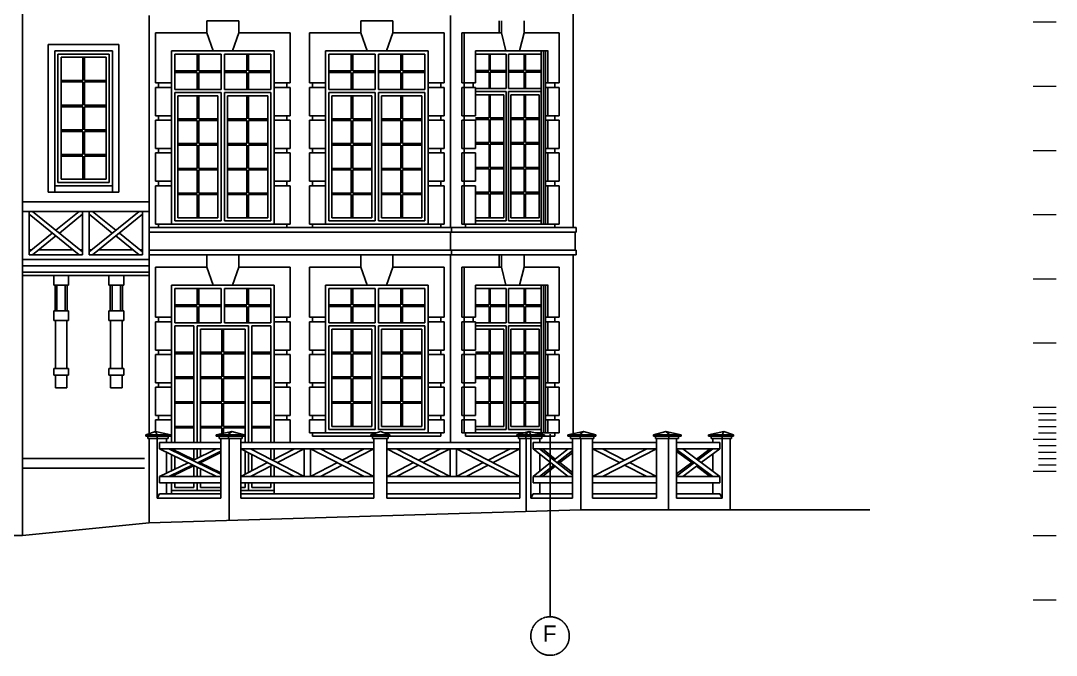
# Model space of a CAD drawing. Header units: millimetres. Extents: x -112665 to -16847, y 30630 to 100849.
# Drawn here: x -66349 to -50210, y 81912 to 91798 of the extents above; entities that cross this region are included whole.
import ezdxf

# ---------------------------------------------------------------- set-up
doc = ezdxf.new("R2010")
doc.units = ezdxf.units.MM
doc.linetypes.add('CENTER2', pattern=[1.125, 0.75, -0.125, 0.125, -0.125])
doc.layers.add('axis', color=40, linetype='CENTER2')
doc.layers.add('wall', color=5, linetype='Continuous')
doc.layers.add('txt', color=7, linetype='Continuous', lineweight=13)
doc.styles.get("Standard").update_dxf_attribs({"font": 'arial.ttf'})

msp = doc.modelspace()

# ---------------------------------------------------------------- linework, layer by layer
at = {"layer": 'axis'}
msp.add_line((-58099, 82512), (-58099, 85358), dxfattribs=at)
at = {"layer": 'axis', "color": 3}
msp.add_circle((-58099, 82212), 300, dxfattribs=at)
at = {"layer": 'txt', "color": 8}
for p, q in [((-50569, 91778), (-50210, 91778)), ((-50569, 90778), (-50210, 90778)), ((-50569, 89778), (-50210, 89778)), ((-50569, 88778), (-50210, 88778)), ((-50569, 87778), (-50210, 87778)), ((-50569, 86778), (-50210, 86778)), ((-50569, 85778), (-50210, 85778)), ((-50487, 85678), (-50210, 85678)), ((-50487, 85578), (-50210, 85578)), ((-50487, 85478), (-50210, 85478)), ((-50487, 85378), (-50210, 85378)), ((-50569, 85278), (-50210, 85278)), ((-50487, 85178), (-50210, 85178)), ((-50487, 85078), (-50210, 85078)), ((-50487, 84978), (-50210, 84978)), ((-50569, 84778), (-50210, 84778)), ((-50487, 84878), (-50210, 84878)), ((-50569, 83778), (-50210, 83778)), ((-50569, 82778), (-50210, 82778))]:
    msp.add_line(p, q, dxfattribs=at)
at = {"layer": 'wall', "color": 18, "ltscale": 2, "true_color": 0x000000}
for p, q in [((-66319, 83778), (-66319, 95633)), ((-57739, 88578), (-57739, 92228)), ((-64349, 85328), (-64349, 91878)), ((-59650, 88578), (-59650, 91878)), ((-63449, 91798), (-62949, 91798)), ((-63449, 91608), (-63449, 91798)), ((-62949, 91608), (-62949, 91798)), ((-61049, 91608), (-61049, 91798)), ((-61049, 91798), (-60549, 91798)), ((-60549, 91608), (-60549, 91798)), ((-58893, 91608), (-58893, 91798)), ((-58858, 91608), (-58858, 91798)), ((-58504, 91608), (-58504, 91798)), ((-63349, 91328), (-63449, 91608)), ((-63049, 91328), (-62949, 91608)), ((-60949, 91328), (-61049, 91608)), ((-60649, 91328), (-60549, 91608)), ((-59474, 90828), (-59474, 91608)), ((-59438, 88628), (-59438, 91608)), ((-58787, 91328), (-58858, 91608)), ((-58575, 91328), (-58504, 91608)), ((-57956, 90828), (-57956, 91608)), ((-63999, 88628), (-63999, 91328)), ((-63949, 90728), (-63949, 91278)), ((-63224, 91278), (-63224, 90728)), ((-63174, 91278), (-63174, 90728)), ((-62449, 90728), (-62449, 91278)), ((-61599, 88628), (-61599, 91328)), ((-61549, 90728), (-61549, 91278)), ((-60824, 91278), (-60824, 90728)), ((-60774, 91278), (-60774, 90728)), ((-60049, 90728), (-60049, 91278)), ((-59261, 90828), (-59261, 91328)), ((-58239, 88628), (-58239, 91328)), ((-58133, 90828), (-58133, 91328)), ((-65719, 90868), (-65381, 90868)), ((-65356, 90868), (-65019, 90868)), ((-65719, 90843), (-65381, 90843)), ((-65356, 90843), (-65019, 90843)), ((-59474, 90318), (-59474, 90758)), ((-59261, 90318), (-59261, 90758)), ((-59260, 90743), (-58783, 90743)), ((-58747, 90743), (-58235, 90743)), ((-58133, 90318), (-58133, 90758)), ((-58027, 90758), (-58027, 90828)), ((-57956, 90318), (-57956, 90758)), ((-63949, 88678), (-63949, 90678)), ((-63899, 88728), (-63899, 90628)), ((-63274, 90628), (-63274, 88728)), ((-63224, 90678), (-63224, 88678)), ((-63174, 90678), (-63174, 88678)), ((-63124, 90628), (-63124, 88728)), ((-62499, 88728), (-62499, 90628)), ((-62449, 88678), (-62449, 90678)), ((-61549, 88678), (-61549, 90678)), ((-61499, 88728), (-61499, 90628)), ((-60874, 90628), (-60874, 88728)), ((-60824, 90678), (-60824, 88678)), ((-60774, 90678), (-60774, 88678)), ((-60724, 90628), (-60724, 88728)), ((-60099, 88728), (-60099, 90628)), ((-60049, 88678), (-60049, 90678)), ((-59260, 90693), (-58783, 90693)), ((-59260, 90643), (-58818, 90643)), ((-58747, 90693), (-58235, 90693)), ((-58712, 90643), (-58270, 90643)), ((-65719, 90483), (-65381, 90483)), ((-65719, 90458), (-65381, 90458)), ((-65356, 90483), (-65019, 90483)), ((-65356, 90458), (-65019, 90458)), ((-63599, 90268), (-63899, 90268)), ((-63599, 90243), (-63899, 90243)), ((-63274, 90268), (-63574, 90268)), ((-63274, 90243), (-63574, 90243)), ((-63124, 90268), (-62824, 90268)), ((-63124, 90243), (-62824, 90243)), ((-62799, 90268), (-62499, 90268)), ((-62799, 90243), (-62499, 90243)), ((-61199, 90268), (-61499, 90268)), ((-61199, 90243), (-61499, 90243)), ((-60874, 90268), (-61174, 90268)), ((-60874, 90243), (-61174, 90243)), ((-60724, 90268), (-60424, 90268)), ((-60724, 90243), (-60424, 90243)), ((-60399, 90268), (-60099, 90268)), ((-60399, 90243), (-60099, 90243)), ((-59474, 89808), (-59474, 90248)), ((-59261, 89808), (-59261, 90248)), ((-59260, 90283), (-59048, 90283)), ((-59260, 90258), (-59048, 90258)), ((-59030, 90283), (-58818, 90283)), ((-59030, 90258), (-58818, 90258)), ((-58712, 90283), (-58500, 90283)), ((-58712, 90258), (-58500, 90258)), ((-58482, 90283), (-58270, 90283)), ((-58482, 90258), (-58270, 90258)), ((-58133, 89808), (-58133, 90248)), ((-58027, 90248), (-58027, 90318)), ((-57956, 89808), (-57956, 90248)), ((-65719, 90098), (-65381, 90098)), ((-65719, 90073), (-65381, 90073)), ((-65356, 90098), (-65019, 90098)), ((-65356, 90073), (-65019, 90073)), ((-59260, 89898), (-59048, 89898)), ((-59030, 89898), (-58818, 89898)), ((-58712, 89898), (-58500, 89898)), ((-58482, 89898), (-58270, 89898)), ((-63599, 89883), (-63899, 89883)), ((-63599, 89858), (-63899, 89858)), ((-63274, 89883), (-63574, 89883)), ((-63274, 89858), (-63574, 89858)), ((-63124, 89883), (-62824, 89883)), ((-63124, 89858), (-62824, 89858)), ((-62799, 89883), (-62499, 89883)), ((-62799, 89858), (-62499, 89858)), ((-61199, 89883), (-61499, 89883)), ((-61199, 89858), (-61499, 89858)), ((-60874, 89883), (-61174, 89883)), ((-60874, 89858), (-61174, 89858)), ((-60724, 89883), (-60424, 89883)), ((-60724, 89858), (-60424, 89858)), ((-60399, 89883), (-60099, 89883)), ((-60399, 89858), (-60099, 89858)), ((-59261, 89808), (-59474, 89808)), ((-59474, 89298), (-59474, 89738)), ((-59261, 89738), (-59474, 89738)), ((-59261, 89298), (-59261, 89738)), ((-59260, 89873), (-59048, 89873)), ((-59030, 89873), (-58818, 89873)), ((-58712, 89873), (-58500, 89873)), ((-58482, 89873), (-58270, 89873)), ((-58133, 89298), (-58133, 89738)), ((-58027, 89738), (-58027, 89808)), ((-57956, 89298), (-57956, 89738)), ((-65719, 89713), (-65381, 89713)), ((-65719, 89688), (-65381, 89688)), ((-65356, 89713), (-65019, 89713)), ((-65356, 89688), (-65019, 89688)), ((-63599, 89498), (-63899, 89498)), ((-63599, 89473), (-63899, 89473)), ((-63274, 89498), (-63574, 89498)), ((-63274, 89473), (-63574, 89473)), ((-63124, 89498), (-62824, 89498)), ((-63124, 89473), (-62824, 89473)), ((-62799, 89498), (-62499, 89498)), ((-62799, 89473), (-62499, 89473)), ((-61199, 89498), (-61499, 89498)), ((-61199, 89473), (-61499, 89473)), ((-60874, 89498), (-61174, 89498)), ((-60874, 89473), (-61174, 89473)), ((-60724, 89498), (-60424, 89498)), ((-60724, 89473), (-60424, 89473)), ((-60399, 89498), (-60099, 89498)), ((-60399, 89473), (-60099, 89473)), ((-59260, 89513), (-59048, 89513)), ((-59260, 89488), (-59048, 89488)), ((-59030, 89513), (-58818, 89513)), ((-59030, 89488), (-58818, 89488)), ((-58712, 89513), (-58500, 89513)), ((-58712, 89488), (-58500, 89488)), ((-58482, 89513), (-58270, 89513)), ((-58482, 89488), (-58270, 89488)), ((-59261, 89298), (-59474, 89298)), ((-58027, 89228), (-58027, 89298)), ((-63599, 89113), (-63899, 89113)), ((-63599, 89088), (-63899, 89088)), ((-63274, 89113), (-63574, 89113)), ((-63274, 89088), (-63574, 89088)), ((-63124, 89113), (-62824, 89113)), ((-63124, 89088), (-62824, 89088)), ((-62799, 89113), (-62499, 89113)), ((-62799, 89088), (-62499, 89088)), ((-61199, 89113), (-61499, 89113)), ((-61199, 89088), (-61499, 89088)), ((-60874, 89113), (-61174, 89113)), ((-60874, 89088), (-61174, 89088)), ((-60724, 89113), (-60424, 89113)), ((-60724, 89088), (-60424, 89088)), ((-60399, 89113), (-60099, 89113)), ((-60399, 89088), (-60099, 89088)), ((-59474, 88628), (-59474, 89228)), ((-59261, 89228), (-59474, 89228)), ((-59261, 88628), (-59261, 89228)), ((-59260, 89128), (-59048, 89128)), ((-59260, 89103), (-59048, 89103)), ((-59030, 89128), (-58818, 89128)), ((-59030, 89103), (-58818, 89103)), ((-58712, 89128), (-58500, 89128)), ((-58712, 89103), (-58500, 89103)), ((-58482, 89128), (-58270, 89128)), ((-58482, 89103), (-58270, 89103)), ((-58133, 88628), (-58133, 89228)), ((-57956, 88628), (-57956, 89228)), ((-66319, 88078), (-66319, 88878)), ((-66219, 88153), (-66219, 88828)), ((-64449, 88153), (-64449, 88828)), ((-64199, 88628), (-64199, 88578)), ((-63224, 88678), (-63949, 88678)), ((-63274, 88728), (-63899, 88728)), ((-63174, 88678), (-62449, 88678)), ((-63124, 88728), (-62499, 88728)), ((-62199, 88628), (-62199, 88578)), ((-61799, 88628), (-61799, 88578)), ((-60824, 88678), (-61549, 88678)), ((-60874, 88728), (-61499, 88728)), ((-60774, 88678), (-60049, 88678)), ((-60724, 88728), (-60099, 88728)), ((-59799, 88628), (-59799, 88578)), ((-59417, 88628), (-59417, 88578)), ((-59260, 88728), (-58818, 88728)), ((-59260, 88678), (-58783, 88678)), ((-58747, 88678), (-58235, 88678)), ((-58712, 88728), (-58270, 88728)), ((-58026, 88628), (-58026, 88578)), ((-64349, 88578), (-57693, 88578)), ((-57693, 88504), (-64349, 88504)), ((-59650, 88221), (-59650, 88504)), ((-59633, 88578), (-59633, 88504)), ((-57709, 88504), (-57709, 88221)), ((-57693, 88578), (-57693, 88504)), ((-57693, 88221), (-64349, 88221)), ((-64349, 88148), (-57693, 88148)), ((-59650, 85228), (-59650, 88148)), ((-59633, 88221), (-59633, 88148)), ((-58893, 87958), (-58893, 88148)), ((-58893, 88148), (-58504, 88148)), ((-58858, 87958), (-58858, 88148)), ((-58504, 87958), (-58504, 88148)), ((-57739, 85328), (-57739, 88148)), ((-57693, 88221), (-57693, 88148)), ((-63349, 87678), (-63449, 87958)), ((-63049, 87678), (-62949, 87958)), ((-60949, 87678), (-61049, 87958)), ((-60649, 87678), (-60549, 87958)), ((-59474, 87178), (-59474, 87958)), ((-59438, 85378), (-59438, 87958)), ((-58787, 87678), (-58858, 87958)), ((-58575, 87678), (-58504, 87958)), ((-57956, 87178), (-57956, 87958)), ((-65834, 87678), (-65834, 87828)), ((-65604, 87678), (-65604, 87828)), ((-64974, 87678), (-64974, 87828)), ((-64744, 87678), (-64744, 87828)), ((-65814, 87278), (-65814, 87678)), ((-65784, 87278), (-65784, 87678)), ((-65654, 87278), (-65654, 87678)), ((-65624, 87278), (-65624, 87678)), ((-64954, 87278), (-64954, 87678)), ((-64924, 87278), (-64924, 87678)), ((-64794, 87278), (-64794, 87678)), ((-64764, 87278), (-64764, 87678)), ((-63999, 85228), (-63999, 87678)), ((-62399, 87678), (-62399, 85228)), ((-61599, 85378), (-61599, 87678)), ((-59999, 87678), (-59999, 85378)), ((-59261, 87178), (-59261, 87678)), ((-58239, 85378), (-58239, 87678)), ((-58199, 87678), (-58199, 85378)), ((-58168, 87678), (-58168, 85378)), ((-58133, 87178), (-58133, 87678)), ((-63949, 87093), (-63949, 87628)), ((-63224, 87093), (-63224, 87627)), ((-63174, 87093), (-63174, 87627)), ((-62449, 87093), (-62449, 87628)), ((-61549, 87093), (-61549, 87628)), ((-60824, 87093), (-60824, 87627)), ((-60774, 87093), (-60774, 87627)), ((-60049, 87093), (-60049, 87628)), ((-65834, 87128), (-65834, 87278)), ((-65604, 87128), (-65604, 87278)), ((-64974, 87128), (-64974, 87278)), ((-64744, 87128), (-64744, 87278)), ((-58027, 87108), (-58027, 87178)), ((-65809, 86378), (-65809, 87128)), ((-65629, 86378), (-65629, 87128)), ((-64949, 86378), (-64949, 87128)), ((-64769, 86378), (-64769, 87128)), ((-63224, 87093), (-63949, 87093)), ((-63949, 85228), (-63949, 87043)), ((-63949, 87043), (-63649, 87043)), ((-63649, 87043), (-63649, 85228)), ((-63599, 87043), (-62799, 87043)), ((-63599, 87043), (-63599, 85228)), ((-63549, 86993), (-62849, 86993)), ((-63549, 86993), (-63549, 85228)), ((-63174, 87093), (-62449, 87093)), ((-62849, 86993), (-62849, 85228)), ((-62799, 87043), (-62799, 85228)), ((-62749, 87043), (-62449, 87043)), ((-62749, 87043), (-62749, 85228)), ((-62449, 85228), (-62449, 87043)), ((-60824, 87093), (-61549, 87093)), ((-60824, 87043), (-61549, 87043)), ((-61549, 85428), (-61549, 87043)), ((-60874, 86993), (-61499, 86993)), ((-61499, 85478), (-61499, 86993)), ((-60874, 85478), (-60874, 86993)), ((-60824, 85428), (-60824, 87043)), ((-60774, 87093), (-60049, 87093)), ((-60774, 87043), (-60049, 87043)), ((-60774, 85428), (-60774, 87043)), ((-60724, 85478), (-60724, 86993)), ((-60724, 86993), (-60099, 86993)), ((-60099, 85478), (-60099, 86993)), ((-60049, 85428), (-60049, 87043)), ((-59474, 86668), (-59474, 87108)), ((-59261, 86668), (-59261, 87108)), ((-59260, 87093), (-58783, 87093)), ((-59260, 87043), (-58783, 87043)), ((-59260, 86993), (-58818, 86993)), ((-58818, 86993), (-58818, 85478)), ((-58783, 87043), (-58783, 85428)), ((-58747, 87093), (-58235, 87093)), ((-58747, 87043), (-58235, 87043)), ((-58747, 87043), (-58747, 85428)), ((-58712, 86993), (-58712, 85478)), ((-58712, 86993), (-58270, 86993)), ((-58270, 86993), (-58270, 85478)), ((-58235, 87043), (-58235, 85428)), ((-58133, 86668), (-58133, 87108)), ((-57956, 86668), (-57956, 87108)), ((-58027, 86598), (-58027, 86668)), ((-63649, 86633), (-63949, 86633)), ((-63649, 86608), (-63949, 86608)), ((-63212, 86633), (-63549, 86633)), ((-63212, 86608), (-63549, 86608)), ((-62849, 86633), (-63187, 86633)), ((-62849, 86608), (-63187, 86608)), ((-62749, 86633), (-62449, 86633)), ((-62749, 86608), (-62449, 86608)), ((-61199, 86633), (-61499, 86633)), ((-61199, 86608), (-61499, 86608)), ((-60874, 86633), (-61174, 86633)), ((-60874, 86608), (-61174, 86608)), ((-60724, 86633), (-60424, 86633)), ((-60724, 86608), (-60424, 86608)), ((-60399, 86633), (-60099, 86633)), ((-60399, 86608), (-60099, 86608)), ((-59474, 86158), (-59474, 86598)), ((-59261, 86158), (-59261, 86598)), ((-59260, 86633), (-59048, 86633)), ((-59260, 86608), (-59048, 86608)), ((-59030, 86633), (-58818, 86633)), ((-59030, 86608), (-58818, 86608)), ((-58712, 86633), (-58500, 86633)), ((-58712, 86608), (-58500, 86608)), ((-58482, 86633), (-58270, 86633)), ((-58482, 86608), (-58270, 86608)), ((-58133, 86158), (-58133, 86598)), ((-57956, 86158), (-57956, 86598)), ((-65834, 86278), (-65834, 86378)), ((-65604, 86278), (-65604, 86378)), ((-64974, 86278), (-64974, 86378)), ((-64744, 86278), (-64744, 86378)), ((-65809, 86078), (-65809, 86278)), ((-65629, 86078), (-65629, 86278)), ((-64949, 86078), (-64949, 86278)), ((-64769, 86078), (-64769, 86278)), ((-63649, 86248), (-63949, 86248)), ((-63649, 86223), (-63949, 86223)), ((-63212, 86248), (-63549, 86248)), ((-63212, 86223), (-63549, 86223)), ((-62849, 86248), (-63187, 86248)), ((-62849, 86223), (-63187, 86223)), ((-62749, 86248), (-62449, 86248)), ((-62749, 86223), (-62449, 86223)), ((-61199, 86248), (-61499, 86248)), ((-61199, 86223), (-61499, 86223)), ((-60874, 86248), (-61174, 86248)), ((-60874, 86223), (-61174, 86223)), ((-60724, 86248), (-60424, 86248)), ((-60724, 86223), (-60424, 86223)), ((-60399, 86248), (-60099, 86248)), ((-60399, 86223), (-60099, 86223)), ((-59260, 86248), (-59048, 86248)), ((-59260, 86223), (-59048, 86223)), ((-59030, 86248), (-58818, 86248)), ((-59030, 86223), (-58818, 86223)), ((-58712, 86248), (-58500, 86248)), ((-58712, 86223), (-58500, 86223)), ((-58482, 86248), (-58270, 86248)), ((-58482, 86223), (-58270, 86223)), ((-64249, 86088), (-64249, 85648)), ((-62149, 86088), (-62149, 85648)), ((-61849, 86088), (-61849, 85648)), ((-59749, 86088), (-59749, 85648)), ((-59261, 86158), (-59474, 86158)), ((-59474, 85648), (-59474, 86088)), ((-59261, 86088), (-59474, 86088)), ((-59261, 85648), (-59261, 86088)), ((-58133, 85648), (-58133, 86088)), ((-58027, 86088), (-58027, 86158)), ((-57956, 85648), (-57956, 86088)), ((-63649, 85863), (-63949, 85863)), ((-63212, 85863), (-63549, 85863)), ((-62849, 85863), (-63187, 85863)), ((-62749, 85863), (-62449, 85863)), ((-61199, 85863), (-61499, 85863)), ((-60874, 85863), (-61174, 85863)), ((-60724, 85863), (-60424, 85863)), ((-60399, 85863), (-60099, 85863)), ((-59260, 85863), (-59048, 85863)), ((-59030, 85863), (-58818, 85863)), ((-58712, 85863), (-58500, 85863)), ((-58482, 85863), (-58270, 85863)), ((-63649, 85838), (-63949, 85838)), ((-63212, 85838), (-63549, 85838)), ((-63212, 85838), (-63212, 85478)), ((-62849, 85838), (-63187, 85838)), ((-63187, 85838), (-63187, 85478)), ((-62749, 85838), (-62449, 85838)), ((-61199, 85838), (-61499, 85838)), ((-61199, 85838), (-61199, 85478)), ((-61174, 85838), (-61174, 85478)), ((-60874, 85838), (-61174, 85838)), ((-60724, 85838), (-60424, 85838)), ((-60424, 85838), (-60424, 85478)), ((-60399, 85838), (-60399, 85478)), ((-60399, 85838), (-60099, 85838)), ((-59260, 85838), (-59048, 85838)), ((-59048, 85838), (-59048, 85478)), ((-59030, 85838), (-59030, 85478)), ((-59030, 85838), (-58818, 85838)), ((-58712, 85838), (-58500, 85838)), ((-58500, 85838), (-58500, 85478)), ((-58482, 85838), (-58482, 85478)), ((-58482, 85838), (-58270, 85838)), ((-64249, 85648), (-63999, 85648)), ((-64249, 85578), (-64249, 85378)), ((-64249, 85578), (-63999, 85578)), ((-64199, 85648), (-64199, 85578)), ((-62149, 85648), (-62399, 85648)), ((-62149, 85578), (-62399, 85578)), ((-62199, 85648), (-62199, 85578)), ((-62149, 85578), (-62149, 85228)), ((-61849, 85648), (-61599, 85648)), ((-61849, 85578), (-61599, 85578)), ((-61849, 85578), (-61849, 85378)), ((-61799, 85648), (-61799, 85578)), ((-59749, 85648), (-59999, 85648)), ((-59749, 85578), (-59999, 85578)), ((-59799, 85648), (-59799, 85578)), ((-59749, 85578), (-59749, 85378)), ((-59261, 85648), (-59474, 85648)), ((-59474, 85378), (-59474, 85578)), ((-59261, 85578), (-59474, 85578)), ((-59261, 85378), (-59261, 85578)), ((-57956, 85648), (-58168, 85648)), ((-57956, 85578), (-58168, 85578)), ((-58133, 85378), (-58133, 85578)), ((-58027, 85578), (-58027, 85648)), ((-57956, 85378), (-57956, 85578)), ((-64399, 85348), (-64249, 85398)), ((-64249, 85398), (-64008, 85348)), ((-64220, 85348), (-64249, 85398)), ((-63649, 85478), (-63949, 85478)), ((-63649, 85453), (-63949, 85453)), ((-63212, 85478), (-63549, 85478)), ((-63212, 85453), (-63549, 85453)), ((-63300, 85348), (-63059, 85398)), ((-63212, 85453), (-63212, 85366)), ((-62849, 85478), (-63187, 85478)), ((-62849, 85453), (-63187, 85453)), ((-63187, 85453), (-63187, 85371)), ((-63059, 85398), (-63121, 85348)), ((-63059, 85398), (-62867, 85348)), ((-62749, 85478), (-62449, 85478)), ((-62749, 85453), (-62449, 85453)), ((-60804, 85378), (-61849, 85378)), ((-61799, 85378), (-61799, 85328)), ((-61599, 85378), (-60804, 85378)), ((-60824, 85428), (-61549, 85428)), ((-60874, 85478), (-61499, 85478)), ((-60744, 85398), (-60894, 85348)), ((-60774, 85428), (-60049, 85428)), ((-60594, 85348), (-60744, 85398)), ((-60724, 85478), (-60099, 85478)), ((-59999, 85378), (-60684, 85378)), ((-60684, 85378), (-59749, 85378)), ((-59799, 85378), (-59799, 85328)), ((-59474, 85378), (-58504, 85378)), ((-59417, 85378), (-59417, 85328)), ((-59260, 85478), (-58818, 85478)), ((-59260, 85428), (-58783, 85428)), ((-58504, 85378), (-59260, 85378)), ((-58747, 85428), (-58235, 85428)), ((-58712, 85478), (-58270, 85478)), ((-58427, 85398), (-58619, 85348)), ((-58427, 85398), (-58490, 85348)), ((-58427, 85398), (-58186, 85348)), ((-58398, 85348), (-58427, 85398)), ((-58199, 85378), (-58331, 85378)), ((-58331, 85378), (-57956, 85378)), ((-58026, 85378), (-58026, 85328)), ((-57821, 85348), (-57579, 85398)), ((-57579, 85398), (-57642, 85348)), ((-57579, 85398), (-57388, 85348)), ((-56296, 85398), (-56488, 85348)), ((-56055, 85348), (-56296, 85398)), ((-56296, 85398), (-56234, 85348)), ((-55390, 85398), (-55631, 85348)), ((-55419, 85348), (-55390, 85398)), ((-55240, 85348), (-55390, 85398)), ((-64399, 85348), (-64008, 85348)), ((-64399, 85328), (-64399, 85348)), ((-64399, 85328), (-64008, 85328)), ((-64369, 85288), (-64369, 85328)), ((-64369, 85288), (-64050, 85288)), ((-64349, 85288), (-64349, 83978)), ((-64220, 85348), (-64220, 85288)), ((-64220, 84358), (-64220, 85288)), ((-64185, 85228), (-63229, 85228)), ((-64185, 85228), (-64185, 85128)), ((-64079, 85228), (-64079, 85288)), ((-64050, 85328), (-64050, 85288)), ((-64008, 85328), (-64008, 85348)), ((-63300, 85348), (-63300, 85328)), ((-63300, 85348), (-62867, 85348)), ((-63300, 85328), (-62867, 85328)), ((-63258, 85328), (-63258, 85288)), ((-63258, 85288), (-62897, 85288)), ((-63229, 85288), (-63229, 84358)), ((-63121, 85348), (-63121, 85328)), ((-63108, 85328), (-63108, 85288)), ((-63100, 85288), (-63100, 84015)), ((-62918, 85228), (-60844, 85228)), ((-62917, 85288), (-62917, 84358)), ((-62897, 85328), (-62897, 85288)), ((-62867, 85348), (-62867, 85328)), ((-61799, 85328), (-60864, 85328)), ((-60894, 85348), (-60594, 85348)), ((-60894, 85328), (-60894, 85348)), ((-60894, 85328), (-60594, 85328)), ((-60864, 85288), (-60864, 85328)), ((-60864, 85288), (-60624, 85288)), ((-60844, 85288), (-60844, 84358)), ((-60644, 85288), (-60644, 84358)), ((-60644, 85228), (-58569, 85228)), ((-60624, 85288), (-60624, 85328)), ((-60624, 85328), (-59799, 85328)), ((-60594, 85328), (-60594, 85348)), ((-59417, 85328), (-58589, 85328)), ((-58619, 85348), (-58186, 85348)), ((-58619, 85328), (-58619, 85348)), ((-58619, 85328), (-58186, 85328)), ((-58589, 85288), (-58589, 85328)), ((-58589, 85288), (-58229, 85288)), ((-58569, 85288), (-58569, 84358)), ((-58490, 85348), (-58490, 85328)), ((-58477, 85328), (-58477, 85288)), ((-58469, 84152), (-58469, 85288)), ((-58398, 85348), (-58398, 85288)), ((-58398, 84358), (-58398, 85288)), ((-58363, 85228), (-57750, 85228)), ((-58363, 85228), (-58363, 85128)), ((-58257, 85228), (-58257, 85288)), ((-58229, 85328), (-58229, 85288)), ((-58229, 85328), (-58026, 85328)), ((-58186, 85328), (-58186, 85348)), ((-57821, 85348), (-57821, 85328)), ((-57821, 85348), (-57388, 85348)), ((-57821, 85328), (-57388, 85328)), ((-57778, 85328), (-57778, 85288)), ((-57778, 85288), (-57418, 85288)), ((-57750, 85288), (-57750, 84358)), ((-57642, 85348), (-57642, 85328)), ((-57629, 85328), (-57629, 85288)), ((-57621, 85288), (-57621, 84178)), ((-57438, 85288), (-57438, 84358)), ((-57438, 85228), (-56438, 85228)), ((-57418, 85328), (-57418, 85288)), ((-57388, 85348), (-57388, 85328)), ((-56055, 85348), (-56488, 85348)), ((-56488, 85348), (-56488, 85328)), ((-56055, 85328), (-56488, 85328)), ((-56458, 85328), (-56458, 85288)), ((-56097, 85288), (-56458, 85288)), ((-56438, 85288), (-56438, 84358)), ((-56255, 85288), (-56255, 84178)), ((-56247, 85328), (-56247, 85288)), ((-56234, 85348), (-56234, 85328)), ((-56126, 85288), (-56126, 84358)), ((-55454, 85228), (-56126, 85228)), ((-56097, 85328), (-56097, 85288)), ((-56055, 85348), (-56055, 85328)), ((-55631, 85328), (-55631, 85348)), ((-55240, 85348), (-55631, 85348)), ((-55240, 85328), (-55631, 85328)), ((-55588, 85328), (-55588, 85288)), ((-55270, 85288), (-55588, 85288)), ((-55560, 85228), (-55560, 85288)), ((-55454, 85228), (-55454, 85128)), ((-55419, 85348), (-55419, 85288)), ((-55419, 84358), (-55419, 85288)), ((-55290, 85288), (-55290, 84178)), ((-55270, 85288), (-55270, 85328)), ((-55240, 85328), (-55240, 85348)), ((-64185, 85128), (-63296, 84698)), ((-64185, 85128), (-63229, 85128)), ((-64079, 84749), (-64079, 85076)), ((-64040, 85128), (-63229, 84735)), ((-63998, 85128), (-63647, 84958)), ((-63949, 85105), (-63949, 85128)), ((-63668, 84948), (-63296, 85128)), ((-63649, 85128), (-63649, 84959)), ((-63599, 85128), (-63599, 84981)), ((-63596, 84912), (-63229, 85090)), ((-63553, 84912), (-63229, 85069)), ((-63549, 85128), (-63549, 85005)), ((-62918, 85128), (-60844, 85128)), ((-62918, 85128), (-62084, 84698)), ((-62849, 85088), (-62849, 84737)), ((-62799, 85063), (-62799, 84762)), ((-62765, 85128), (-61931, 84698)), ((-62449, 84970), (-62449, 85128)), ((-62084, 85128), (-62424, 84952)), ((-62399, 85128), (-62399, 84963)), ((-61930, 85128), (-62348, 84913)), ((-61931, 84698), (-61931, 85128)), ((-61831, 84698), (-61831, 85128)), ((-61831, 85128), (-60996, 84698)), ((-61678, 85128), (-60844, 84698)), ((-60996, 85128), (-61337, 84952)), ((-60843, 85128), (-61261, 84913)), ((-60644, 85128), (-59809, 84698)), ((-60644, 85128), (-58569, 85128)), ((-60491, 85128), (-59656, 84698)), ((-59809, 85128), (-60150, 84952)), ((-59656, 85128), (-60074, 84913)), ((-59656, 84698), (-59656, 85128)), ((-59557, 85128), (-58722, 84698)), ((-59556, 84698), (-59556, 85128)), ((-59404, 85128), (-58569, 84698)), ((-58722, 85128), (-59063, 84952)), ((-58569, 85128), (-58986, 84913)), ((-58364, 85128), (-57750, 85128)), ((-58363, 85128), (-57817, 84698)), ((-58261, 85128), (-57750, 84725)), ((-58219, 85128), (-58018, 84969)), ((-57817, 85128), (-58039, 84953)), ((-57750, 85100), (-57988, 84913)), ((-57750, 85066), (-57945, 84913)), ((-57438, 84698), (-56592, 85128)), ((-57438, 85128), (-56438, 85128)), ((-57015, 84913), (-57438, 85128)), ((-57284, 84698), (-56438, 85128)), ((-56938, 84952), (-57284, 85128)), ((-55453, 85128), (-56126, 85128)), ((-56126, 85120), (-55560, 84698)), ((-56126, 85087), (-55892, 84913)), ((-56030, 85128), (-55454, 84698)), ((-55603, 85128), (-55817, 84968)), ((-55560, 85128), (-55795, 84952)), ((-55454, 85128), (-55742, 84913)), ((-66319, 84978), (-64419, 84978)), ((-64185, 84698), (-63741, 84912)), ((-63999, 84796), (-63999, 85029)), ((-63949, 84821), (-63949, 85004)), ((-63596, 84912), (-63553, 84912)), ((-63553, 84912), (-63229, 84756)), ((-62501, 84913), (-62918, 84698)), ((-62749, 85038), (-62749, 84787)), ((-61414, 84913), (-61831, 84698)), ((-60226, 84913), (-60644, 84698)), ((-59139, 84913), (-59556, 84698)), ((-58090, 84913), (-58363, 84698)), ((-58257, 84781), (-58257, 85044)), ((-57988, 84913), (-57945, 84913)), ((-57945, 84913), (-57750, 84759)), ((-56438, 84698), (-56861, 84913)), ((-55848, 84913), (-56126, 84705)), ((-55892, 84913), (-56126, 84738)), ((-55848, 84913), (-55892, 84913)), ((-55560, 84781), (-55560, 85044)), ((-66319, 84828), (-64419, 84828)), ((-64040, 84698), (-63668, 84877)), ((-63997, 84698), (-63647, 84867)), ((-63649, 84868), (-63649, 84698)), ((-63599, 84844), (-63599, 84698)), ((-63549, 84820), (-63549, 84698)), ((-62424, 84873), (-62765, 84698)), ((-62449, 84698), (-62449, 84855)), ((-62399, 84862), (-62399, 84698)), ((-61337, 84873), (-61678, 84698)), ((-60150, 84873), (-60491, 84698)), ((-59063, 84873), (-59404, 84698)), ((-58039, 84872), (-58261, 84698)), ((-58018, 84856), (-58219, 84698)), ((-56592, 84698), (-56938, 84873)), ((-55795, 84873), (-56030, 84698)), ((-55817, 84857), (-55603, 84698)), ((-64185, 84698), (-63229, 84698)), ((-64185, 84698), (-64185, 84598)), ((-64185, 84598), (-63229, 84598)), ((-64079, 84428), (-64079, 84598)), ((-63999, 84428), (-63999, 84598)), ((-63949, 84698), (-63949, 84722)), ((-63949, 84528), (-63949, 84598)), ((-63649, 84598), (-63649, 84528)), ((-63599, 84598), (-63599, 84478)), ((-63549, 84598), (-63549, 84528)), ((-62918, 84698), (-60844, 84698)), ((-62918, 84598), (-60844, 84598)), ((-62849, 84598), (-62849, 84528)), ((-62799, 84598), (-62799, 84478)), ((-62749, 84598), (-62749, 84528)), ((-62449, 84528), (-62449, 84598)), ((-62399, 84598), (-62399, 84428)), ((-60644, 84698), (-58569, 84698)), ((-60644, 84598), (-58569, 84598)), ((-58363, 84698), (-57750, 84698)), ((-58363, 84698), (-58363, 84598)), ((-58363, 84598), (-57750, 84598)), ((-58257, 84428), (-58257, 84598)), ((-57438, 84698), (-56438, 84698)), ((-57438, 84598), (-56438, 84598)), ((-55454, 84698), (-56126, 84698)), ((-55454, 84598), (-56126, 84598)), ((-55560, 84428), (-55560, 84598)), ((-55454, 84698), (-55454, 84598)), ((-64185, 84428), (-64220, 84358)), ((-64185, 84428), (-63229, 84428)), ((-63999, 84478), (-63229, 84478)), ((-63949, 84528), (-63649, 84528)), ((-63549, 84528), (-63229, 84528)), ((-62917, 84528), (-62849, 84528)), ((-62917, 84478), (-62399, 84478)), ((-60844, 84428), (-62917, 84428)), ((-62749, 84528), (-62449, 84528)), ((-60644, 84428), (-58569, 84428)), ((-58363, 84428), (-58398, 84358)), ((-58363, 84428), (-57750, 84428)), ((-57438, 84428), (-56438, 84428)), ((-55454, 84428), (-56126, 84428)), ((-55454, 84428), (-55419, 84358)), ((-63229, 84358), (-64220, 84358)), ((-60844, 84358), (-62917, 84358)), ((-58569, 84358), (-60644, 84358)), ((-57750, 84358), (-58398, 84358)), ((-57438, 84358), (-56438, 84358)), ((-56126, 84358), (-55419, 84358)), ((-64349, 83978), (-57621, 84178)), ((-57621, 84178), (-55290, 84178)), ((-55290, 84178), (-53114, 84178))]:
    msp.add_line(p, q, dxfattribs=at)
at = {"layer": 'wall', "color": 18, "true_color": 0x000000}
for p, q in [((-64249, 91608), (-64249, 90828)), ((-64249, 91608), (-63449, 91608)), ((-62149, 91608), (-62949, 91608)), ((-62149, 91608), (-62149, 90828)), ((-61849, 91608), (-61049, 91608)), ((-61849, 91608), (-61849, 90828)), ((-59749, 91608), (-60549, 91608)), ((-59749, 91608), (-59749, 90828)), ((-58858, 91608), (-59474, 91608)), ((-57956, 91608), (-58504, 91608)), ((-65919, 91428), (-64819, 91428)), ((-65919, 91428), (-65919, 89128)), ((-64819, 91428), (-64819, 89128)), ((-65819, 91328), (-65819, 89128)), ((-65819, 91328), (-64919, 91328)), ((-65769, 91278), (-65769, 89278)), ((-65769, 91278), (-64969, 91278)), ((-65719, 91228), (-65719, 89328)), ((-65719, 91228), (-65019, 91228)), ((-65381, 91228), (-65381, 90868)), ((-65356, 91228), (-65356, 90868)), ((-65019, 91228), (-65019, 89328)), ((-64969, 91278), (-64969, 89278)), ((-64919, 91328), (-64919, 89128)), ((-63999, 91328), (-62399, 91328)), ((-63949, 91278), (-63224, 91278)), ((-63599, 91278), (-63599, 91015)), ((-63599, 91278), (-63599, 91015)), ((-63574, 91278), (-63574, 91015)), ((-63574, 91278), (-63574, 91015)), ((-62449, 91278), (-63174, 91278)), ((-62824, 91278), (-62824, 91015)), ((-62824, 91278), (-62824, 91015)), ((-62799, 91278), (-62799, 91015)), ((-62799, 91278), (-62799, 91015)), ((-62399, 91328), (-62399, 88628)), ((-61599, 91328), (-59999, 91328)), ((-61549, 91278), (-60824, 91278)), ((-61199, 91278), (-61199, 91015)), ((-61199, 91278), (-61199, 91015)), ((-61174, 91278), (-61174, 91015)), ((-61174, 91278), (-61174, 91015)), ((-60049, 91278), (-60774, 91278)), ((-60424, 91278), (-60424, 91015)), ((-60424, 91278), (-60424, 91015)), ((-60399, 91278), (-60399, 91015)), ((-60399, 91278), (-60399, 91015)), ((-59999, 91328), (-59999, 88628)), ((-59260, 91328), (-58129, 91328)), ((-59260, 91278), (-58783, 91278)), ((-59048, 91278), (-59048, 91022)), ((-59030, 91278), (-59030, 91022)), ((-58783, 91278), (-58783, 90743)), ((-58747, 91278), (-58747, 90743)), ((-58747, 91278), (-58235, 91278)), ((-58500, 91278), (-58500, 91023)), ((-58482, 91278), (-58482, 91023)), ((-58235, 91278), (-58235, 90743)), ((-58199, 91328), (-58199, 88628)), ((-58168, 91328), (-58168, 88628)), ((-63949, 91015), (-63599, 91015)), ((-63949, 90990), (-63599, 90990)), ((-63599, 90990), (-63599, 90728)), ((-63599, 90990), (-63599, 90728)), ((-63574, 91015), (-63224, 91015)), ((-63574, 90990), (-63224, 90990)), ((-63574, 90990), (-63574, 90728)), ((-63574, 90990), (-63574, 90728)), ((-62824, 91015), (-63174, 91015)), ((-62824, 90990), (-63174, 90990)), ((-62824, 90990), (-62824, 90728)), ((-62824, 90990), (-62824, 90728)), ((-62449, 91015), (-62799, 91015)), ((-62799, 90990), (-62799, 90728)), ((-62449, 90990), (-62799, 90990)), ((-62799, 90990), (-62799, 90728)), ((-61549, 91015), (-61199, 91015)), ((-61549, 90990), (-61199, 90990)), ((-61199, 90990), (-61199, 90728)), ((-61199, 90990), (-61199, 90728)), ((-61174, 91015), (-60824, 91015)), ((-61174, 90990), (-61174, 90728)), ((-61174, 90990), (-61174, 90728)), ((-61174, 90990), (-60824, 90990)), ((-60424, 91015), (-60774, 91015)), ((-60424, 90990), (-60774, 90990)), ((-60424, 90990), (-60424, 90728)), ((-60424, 90990), (-60424, 90728)), ((-60049, 91015), (-60399, 91015)), ((-60399, 90990), (-60399, 90728)), ((-60049, 90990), (-60399, 90990)), ((-60399, 90990), (-60399, 90728)), ((-59048, 91022), (-59260, 91022)), ((-59048, 90997), (-59260, 90997)), ((-59048, 90997), (-59048, 90743)), ((-58783, 91023), (-59030, 91022)), ((-58783, 90998), (-59030, 90997)), ((-59030, 90997), (-59030, 90743)), ((-58500, 91023), (-58747, 91023)), ((-58500, 90998), (-58747, 90998)), ((-58500, 90998), (-58500, 90743)), ((-58235, 91023), (-58482, 91023)), ((-58482, 90998), (-58482, 90743)), ((-58235, 90998), (-58482, 90998)), ((-65381, 90843), (-65381, 90483)), ((-65356, 90843), (-65356, 90483)), ((-64249, 90828), (-63999, 90828)), ((-64249, 90758), (-64249, 90318)), ((-64249, 90758), (-63999, 90758)), ((-64199, 90828), (-64199, 90758)), ((-63224, 90728), (-63949, 90728)), ((-63174, 90728), (-62449, 90728)), ((-62149, 90828), (-62399, 90828)), ((-62149, 90758), (-62399, 90758)), ((-62199, 90828), (-62199, 90758)), ((-62149, 90758), (-62149, 90318)), ((-61849, 90828), (-61599, 90828)), ((-61849, 90758), (-61849, 90318)), ((-61849, 90758), (-61599, 90758)), ((-61799, 90828), (-61799, 90758)), ((-60824, 90728), (-61549, 90728)), ((-60774, 90728), (-60049, 90728)), ((-59749, 90828), (-59999, 90828)), ((-59749, 90758), (-59999, 90758)), ((-59799, 90828), (-59799, 90758)), ((-59749, 90758), (-59749, 90318)), ((-59261, 90828), (-59474, 90828)), ((-59261, 90758), (-59474, 90758)), ((-59297, 90828), (-59297, 90758)), ((-57956, 90828), (-58168, 90828)), ((-57956, 90758), (-58168, 90758)), ((-63224, 90678), (-63949, 90678)), ((-63899, 90628), (-63274, 90628)), ((-63599, 90628), (-63599, 90268)), ((-63574, 90628), (-63574, 90268)), ((-63174, 90678), (-62449, 90678)), ((-63124, 90628), (-62499, 90628)), ((-62824, 90628), (-62824, 90268)), ((-62799, 90628), (-62799, 90268)), ((-60824, 90678), (-61549, 90678)), ((-61499, 90628), (-60874, 90628)), ((-61199, 90628), (-61199, 90268)), ((-61174, 90628), (-61174, 90268)), ((-60774, 90678), (-60049, 90678)), ((-60724, 90628), (-60099, 90628)), ((-60424, 90628), (-60424, 90268)), ((-60399, 90628), (-60399, 90268)), ((-59048, 90643), (-59048, 90283)), ((-59030, 90643), (-59030, 90283)), ((-58818, 90643), (-58818, 88728)), ((-58783, 90693), (-58783, 88678)), ((-58747, 90693), (-58747, 88678)), ((-58712, 90643), (-58712, 88728)), ((-58500, 90643), (-58500, 90283)), ((-58482, 90643), (-58482, 90283)), ((-58270, 90643), (-58270, 88728)), ((-58235, 90693), (-58235, 88678)), ((-65381, 90458), (-65381, 90098)), ((-65356, 90458), (-65356, 90098)), ((-64249, 90318), (-63999, 90318)), ((-64249, 90248), (-64249, 89808)), ((-64249, 90248), (-63999, 90248)), ((-64199, 90318), (-64199, 90248)), ((-63599, 90243), (-63599, 89883)), ((-63574, 90243), (-63574, 89883)), ((-62824, 90243), (-62824, 89883)), ((-62799, 90243), (-62799, 89883)), ((-62149, 90318), (-62399, 90318)), ((-62149, 90248), (-62399, 90248)), ((-62199, 90318), (-62199, 90248)), ((-62149, 90248), (-62149, 89808)), ((-61849, 90318), (-61599, 90318)), ((-61849, 90248), (-61599, 90248)), ((-61849, 90248), (-61849, 89808)), ((-61799, 90318), (-61799, 90248)), ((-61199, 90243), (-61199, 89883)), ((-61174, 90243), (-61174, 89883)), ((-60424, 90243), (-60424, 89883)), ((-60399, 90243), (-60399, 89883)), ((-59749, 90318), (-59999, 90318)), ((-59749, 90248), (-59999, 90248)), ((-59799, 90318), (-59799, 90248)), ((-59749, 90248), (-59749, 89808)), ((-59261, 90318), (-59474, 90318)), ((-59261, 90248), (-59474, 90248)), ((-59048, 90258), (-59048, 89898)), ((-59030, 90258), (-59030, 89898)), ((-58500, 90258), (-58500, 89898)), ((-58482, 90258), (-58482, 89898)), ((-57956, 90318), (-58168, 90318)), ((-57956, 90248), (-58168, 90248)), ((-65381, 90073), (-65381, 89713)), ((-65356, 90073), (-65356, 89713)), ((-64249, 89808), (-63999, 89808)), ((-64249, 89738), (-63999, 89738)), ((-64249, 89738), (-64249, 89298)), ((-64199, 89808), (-64199, 89738)), ((-63599, 89858), (-63599, 89498)), ((-63574, 89858), (-63574, 89498)), ((-62824, 89858), (-62824, 89498)), ((-62799, 89858), (-62799, 89498)), ((-62149, 89808), (-62399, 89808)), ((-62149, 89738), (-62399, 89738)), ((-62199, 89808), (-62199, 89738)), ((-62149, 89738), (-62149, 89298)), ((-61849, 89808), (-61599, 89808)), ((-61849, 89738), (-61849, 89298)), ((-61849, 89738), (-61599, 89738)), ((-61799, 89808), (-61799, 89738)), ((-61199, 89858), (-61199, 89498)), ((-61174, 89858), (-61174, 89498)), ((-60424, 89858), (-60424, 89498)), ((-60399, 89858), (-60399, 89498)), ((-59749, 89808), (-59999, 89808)), ((-59749, 89738), (-59999, 89738)), ((-59799, 89808), (-59799, 89738)), ((-59749, 89738), (-59749, 89298)), ((-59048, 89873), (-59048, 89513)), ((-59030, 89873), (-59030, 89513)), ((-58500, 89873), (-58500, 89513)), ((-58482, 89873), (-58482, 89513)), ((-57956, 89808), (-58168, 89808)), ((-57956, 89738), (-58168, 89738)), ((-65381, 89688), (-65381, 89328)), ((-65356, 89688), (-65356, 89328)), ((-63599, 89473), (-63599, 89113)), ((-63574, 89473), (-63574, 89113)), ((-62824, 89473), (-62824, 89113)), ((-62799, 89473), (-62799, 89113)), ((-61199, 89473), (-61199, 89113)), ((-61174, 89473), (-61174, 89113)), ((-60424, 89473), (-60424, 89113)), ((-60399, 89473), (-60399, 89113)), ((-59048, 89488), (-59048, 89128)), ((-59030, 89488), (-59030, 89128)), ((-58500, 89488), (-58500, 89128)), ((-58482, 89488), (-58482, 89128)), ((-65769, 89278), (-64969, 89278)), ((-65719, 89328), (-65019, 89328)), ((-64249, 89298), (-63999, 89298)), ((-64199, 89298), (-64199, 89228)), ((-62149, 89298), (-62399, 89298)), ((-62199, 89298), (-62199, 89228)), ((-61849, 89298), (-61599, 89298)), ((-61799, 89298), (-61799, 89228)), ((-59749, 89298), (-59999, 89298)), ((-59799, 89298), (-59799, 89228)), ((-57956, 89298), (-58168, 89298)), ((-65919, 89128), (-64819, 89128)), ((-65819, 89228), (-64919, 89228)), ((-64249, 89228), (-64249, 88628)), ((-64249, 89228), (-63999, 89228)), ((-63599, 89088), (-63599, 88728)), ((-63574, 89088), (-63574, 88728)), ((-62824, 89088), (-62824, 88728)), ((-62799, 89088), (-62799, 88728)), ((-62149, 89228), (-62399, 89228)), ((-62149, 89228), (-62149, 88628)), ((-61849, 89228), (-61849, 88628)), ((-61849, 89228), (-61599, 89228)), ((-61199, 89088), (-61199, 88728)), ((-61174, 89088), (-61174, 88728)), ((-60424, 89088), (-60424, 88728)), ((-60399, 89088), (-60399, 88728)), ((-59749, 89228), (-59999, 89228)), ((-59749, 89228), (-59749, 88628)), ((-59048, 89103), (-59048, 88743)), ((-59030, 89103), (-59030, 88743)), ((-58500, 89103), (-58500, 88743)), ((-58482, 89103), (-58482, 88743)), ((-57956, 89228), (-58168, 89228)), ((-66319, 88978), (-64349, 88978)), ((-66319, 88828), (-64349, 88828)), ((-66219, 88828), (-66219, 88153)), ((-65439, 88153), (-66219, 88783)), ((-65384, 88198), (-66163, 88828)), ((-65801, 88535), (-65439, 88828)), ((-65745, 88490), (-65384, 88783)), ((-65384, 88828), (-65384, 88153)), ((-65284, 88198), (-64504, 88828)), ((-65284, 88828), (-65284, 88153)), ((-64922, 88490), (-65284, 88783)), ((-64866, 88535), (-65228, 88828)), ((-65228, 88153), (-64449, 88783)), ((-64249, 88628), (-63999, 88628)), ((-62399, 88628), (-63999, 88628)), ((-62149, 88628), (-62399, 88628)), ((-61849, 88628), (-61599, 88628)), ((-59999, 88628), (-61599, 88628)), ((-59749, 88628), (-59999, 88628)), ((-57956, 88628), (-59474, 88628)), ((-66219, 88198), (-65857, 88490)), ((-66163, 88153), (-65801, 88445)), ((-64504, 88153), (-64866, 88445)), ((-64449, 88198), (-64810, 88490)), ((-64199, 88578), (-62199, 88578)), ((-61799, 88578), (-59799, 88578)), ((-59417, 88578), (-58026, 88578)), ((-66219, 88228), (-66181, 88228)), ((-66219, 88153), (-65384, 88153)), ((-66070, 88228), (-65532, 88228)), ((-65421, 88228), (-65384, 88228)), ((-65246, 88228), (-65284, 88228)), ((-65284, 88153), (-64449, 88153)), ((-64597, 88228), (-65135, 88228)), ((-64449, 88228), (-64486, 88228)), ((-63449, 87958), (-63449, 88148)), ((-63449, 88148), (-62949, 88148)), ((-62949, 87958), (-62949, 88148)), ((-61049, 87958), (-61049, 88148)), ((-61049, 88148), (-60549, 88148)), ((-60549, 87958), (-60549, 88148)), ((-66319, 88078), (-64349, 88078)), ((-66319, 87978), (-64349, 87978)), ((-64249, 87958), (-64249, 87178)), ((-64249, 87958), (-63449, 87958)), ((-62149, 87958), (-62949, 87958)), ((-62149, 87958), (-62149, 87178)), ((-61849, 87958), (-61049, 87958)), ((-61849, 87958), (-61849, 87178)), ((-59749, 87958), (-60549, 87958)), ((-59749, 87958), (-59749, 87178)), ((-58858, 87958), (-59474, 87958)), ((-57956, 87958), (-58504, 87958)), ((-66319, 87878), (-64349, 87878)), ((-66319, 87828), (-64349, 87828)), ((-65834, 87678), (-65604, 87678)), ((-64974, 87678), (-64744, 87678)), ((-63999, 87678), (-62399, 87678)), ((-61599, 87678), (-59999, 87678)), ((-59260, 87678), (-58129, 87678)), ((-63949, 87628), (-63224, 87628)), ((-63599, 87628), (-63599, 87372)), ((-63574, 87628), (-63574, 87372)), ((-62449, 87628), (-63174, 87628)), ((-62824, 87628), (-62824, 87372)), ((-62799, 87628), (-62799, 87372)), ((-61549, 87628), (-60824, 87628)), ((-61199, 87628), (-61199, 87372)), ((-61174, 87628), (-61174, 87372)), ((-60049, 87628), (-60774, 87628)), ((-60424, 87628), (-60424, 87372)), ((-60399, 87628), (-60399, 87372)), ((-59260, 87628), (-58783, 87628)), ((-59048, 87628), (-59048, 87372)), ((-59030, 87628), (-59030, 87372)), ((-58783, 87628), (-58783, 87093)), ((-58747, 87628), (-58747, 87093)), ((-58747, 87628), (-58235, 87628)), ((-58500, 87628), (-58500, 87373)), ((-58482, 87628), (-58482, 87373)), ((-58235, 87628), (-58235, 87093)), ((-63949, 87373), (-63599, 87373)), ((-63949, 87348), (-63599, 87348)), ((-63599, 87348), (-63599, 87093)), ((-63574, 87373), (-63224, 87372)), ((-63574, 87348), (-63574, 87093)), ((-63574, 87348), (-63224, 87347)), ((-62824, 87373), (-63174, 87372)), ((-62824, 87348), (-63174, 87347)), ((-62824, 87348), (-62824, 87093)), ((-62449, 87373), (-62799, 87373)), ((-62799, 87348), (-62799, 87093)), ((-62449, 87348), (-62799, 87348)), ((-61549, 87373), (-61199, 87373)), ((-61549, 87348), (-61199, 87348)), ((-61199, 87348), (-61199, 87093)), ((-61174, 87373), (-60824, 87372)), ((-61174, 87348), (-61174, 87093)), ((-61174, 87348), (-60824, 87347)), ((-60424, 87373), (-60774, 87372)), ((-60424, 87348), (-60774, 87347)), ((-60424, 87348), (-60424, 87093)), ((-60049, 87373), (-60399, 87373)), ((-60399, 87348), (-60399, 87093)), ((-60049, 87348), (-60399, 87348)), ((-59048, 87372), (-59260, 87372)), ((-59048, 87347), (-59260, 87347)), ((-59048, 87347), (-59048, 87093)), ((-58783, 87373), (-59030, 87372)), ((-58783, 87348), (-59030, 87347)), ((-59030, 87347), (-59030, 87093)), ((-58500, 87373), (-58747, 87373)), ((-58500, 87348), (-58747, 87348)), ((-58500, 87348), (-58500, 87093)), ((-58235, 87373), (-58482, 87373)), ((-58482, 87348), (-58482, 87093)), ((-58235, 87348), (-58482, 87348)), ((-65604, 87278), (-65834, 87278)), ((-64744, 87278), (-64974, 87278)), ((-64249, 87178), (-63999, 87178)), ((-64199, 87178), (-64199, 87108)), ((-62149, 87178), (-62399, 87178)), ((-62199, 87178), (-62199, 87108)), ((-61849, 87178), (-61599, 87178)), ((-61799, 87178), (-61799, 87108)), ((-59749, 87178), (-59999, 87178)), ((-59799, 87178), (-59799, 87108)), ((-59261, 87178), (-59474, 87178)), ((-59297, 87178), (-59297, 87108)), ((-57956, 87178), (-58168, 87178)), ((-65604, 87128), (-65834, 87128)), ((-64744, 87128), (-64974, 87128)), ((-64249, 87108), (-64249, 86668)), ((-64249, 87108), (-63999, 87108)), ((-63212, 86993), (-63212, 86633)), ((-63187, 86993), (-63187, 86633)), ((-62149, 87108), (-62399, 87108)), ((-62149, 87108), (-62149, 86668)), ((-61849, 87108), (-61599, 87108)), ((-61849, 87108), (-61849, 86668)), ((-61199, 86993), (-61199, 86633)), ((-61174, 86993), (-61174, 86633)), ((-60424, 86993), (-60424, 86633)), ((-60399, 86993), (-60399, 86633)), ((-59749, 87108), (-59999, 87108)), ((-59749, 87108), (-59749, 86668)), ((-59261, 87108), (-59474, 87108)), ((-59048, 86993), (-59048, 86633)), ((-59030, 86993), (-59030, 86633)), ((-58500, 86993), (-58500, 86633)), ((-58482, 86993), (-58482, 86633)), ((-57956, 87108), (-58168, 87108)), ((-64249, 86668), (-63999, 86668)), ((-64199, 86668), (-64199, 86598)), ((-62149, 86668), (-62399, 86668)), ((-62199, 86668), (-62199, 86598)), ((-61849, 86668), (-61599, 86668)), ((-61799, 86668), (-61799, 86598)), ((-59749, 86668), (-59999, 86668)), ((-59799, 86668), (-59799, 86598)), ((-59261, 86668), (-59474, 86668)), ((-57956, 86668), (-58168, 86668)), ((-64249, 86598), (-64249, 86158)), ((-64249, 86598), (-63999, 86598)), ((-63212, 86608), (-63212, 86248)), ((-63187, 86608), (-63187, 86248)), ((-62149, 86598), (-62399, 86598)), ((-62149, 86598), (-62149, 86158)), ((-61849, 86598), (-61599, 86598)), ((-61849, 86598), (-61849, 86158)), ((-61199, 86608), (-61199, 86248)), ((-61174, 86608), (-61174, 86248)), ((-60424, 86608), (-60424, 86248)), ((-60399, 86608), (-60399, 86248)), ((-59749, 86598), (-59999, 86598)), ((-59749, 86598), (-59749, 86158)), ((-59261, 86598), (-59474, 86598)), ((-59048, 86608), (-59048, 86248)), ((-59030, 86608), (-59030, 86248)), ((-58500, 86608), (-58500, 86248)), ((-58482, 86608), (-58482, 86248)), ((-57956, 86598), (-58168, 86598)), ((-65604, 86378), (-65834, 86378)), ((-64744, 86378), (-64974, 86378)), ((-65604, 86278), (-65834, 86278)), ((-64744, 86278), (-64974, 86278)), ((-63212, 86223), (-63212, 85863)), ((-63187, 86223), (-63187, 85863)), ((-61199, 86223), (-61199, 85863)), ((-61174, 86223), (-61174, 85863)), ((-60424, 86223), (-60424, 85863)), ((-60399, 86223), (-60399, 85863)), ((-59048, 86223), (-59048, 85863)), ((-59030, 86223), (-59030, 85863)), ((-58500, 86223), (-58500, 85863)), ((-58482, 86223), (-58482, 85863)), ((-65629, 86078), (-65809, 86078)), ((-64769, 86078), (-64949, 86078)), ((-64249, 86158), (-63999, 86158)), ((-64249, 86088), (-63999, 86088)), ((-64199, 86158), (-64199, 86088)), ((-62149, 86158), (-62399, 86158)), ((-62149, 86088), (-62399, 86088)), ((-62199, 86158), (-62199, 86088)), ((-61849, 86158), (-61599, 86158)), ((-61849, 86088), (-61599, 86088)), ((-61799, 86158), (-61799, 86088)), ((-59749, 86158), (-59999, 86158)), ((-59749, 86088), (-59999, 86088)), ((-59799, 86158), (-59799, 86088)), ((-57956, 86158), (-58168, 86158)), ((-57956, 86088), (-58168, 86088)), ((-66319, 83778), (-64349, 83978)), ((-68099, 83778), (-66319, 83778))]:
    msp.add_line(p, q, dxfattribs=at)

# ---------------------------------------------------------------- texts
at = {"layer": 'axis', "color": 3, "insert": (-57998, 82377), "char_height": 250, "width": 4000, "attachment_point": 3}
msp.add_mtext('F', dxfattribs=at)

doc.saveas('drawing.dxf')
